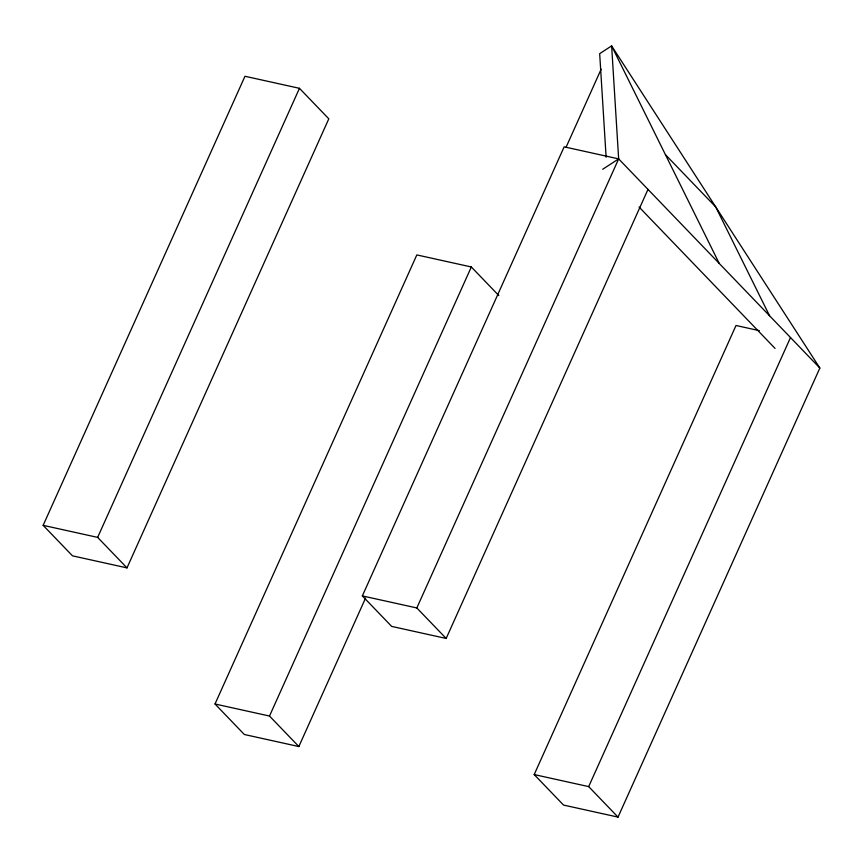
<?xml version="1.0" encoding="UTF-8"?>
<svg xmlns="http://www.w3.org/2000/svg" width="863" height="863" viewBox="0 0 863 863"><rect width="100%" height="100%" fill="white"/><g stroke="black" fill="none" stroke-linecap="round" stroke-linejoin="round"><path stroke-width="1.29" d="M43.15 525.34L244.973 76.268L299.461 88.317L328.803 118.814L126.99 567.886L72.492 555.837L43.15 525.34L97.648 537.39L126.99 567.886M97.648 537.39L299.461 88.317M365.567 598.081L298.846 746.549L244.348 734.499L215.006 703.992L416.829 254.919L471.327 266.969L498.825 295.567M298.846 746.549L269.504 716.042L471.327 266.969M647.994 189.385L446.171 638.458L391.673 626.409L362.341 595.912L564.154 146.839L618.652 158.889L819.85 368.048L618.027 817.11L563.539 805.071L534.197 774.564L736.01 325.491L759.364 330.658M565.966 147.487L601.177 69.148M446.171 638.458L416.829 607.951L618.652 158.889L611.63 45.89L599.677 53.657L606.117 157.217M618.027 817.11L588.685 786.614L790.508 337.541M602.719 169.256L618.652 158.889M362.341 595.912L416.829 607.951M215.006 703.992L269.504 716.042M534.197 774.564L588.685 786.614M665.438 154.671L715.74 206.969L769.548 315.75M639.052 207.012L775.039 348.393M819.85 368.048L611.63 45.89L719.246 263.463"/></g></svg>
